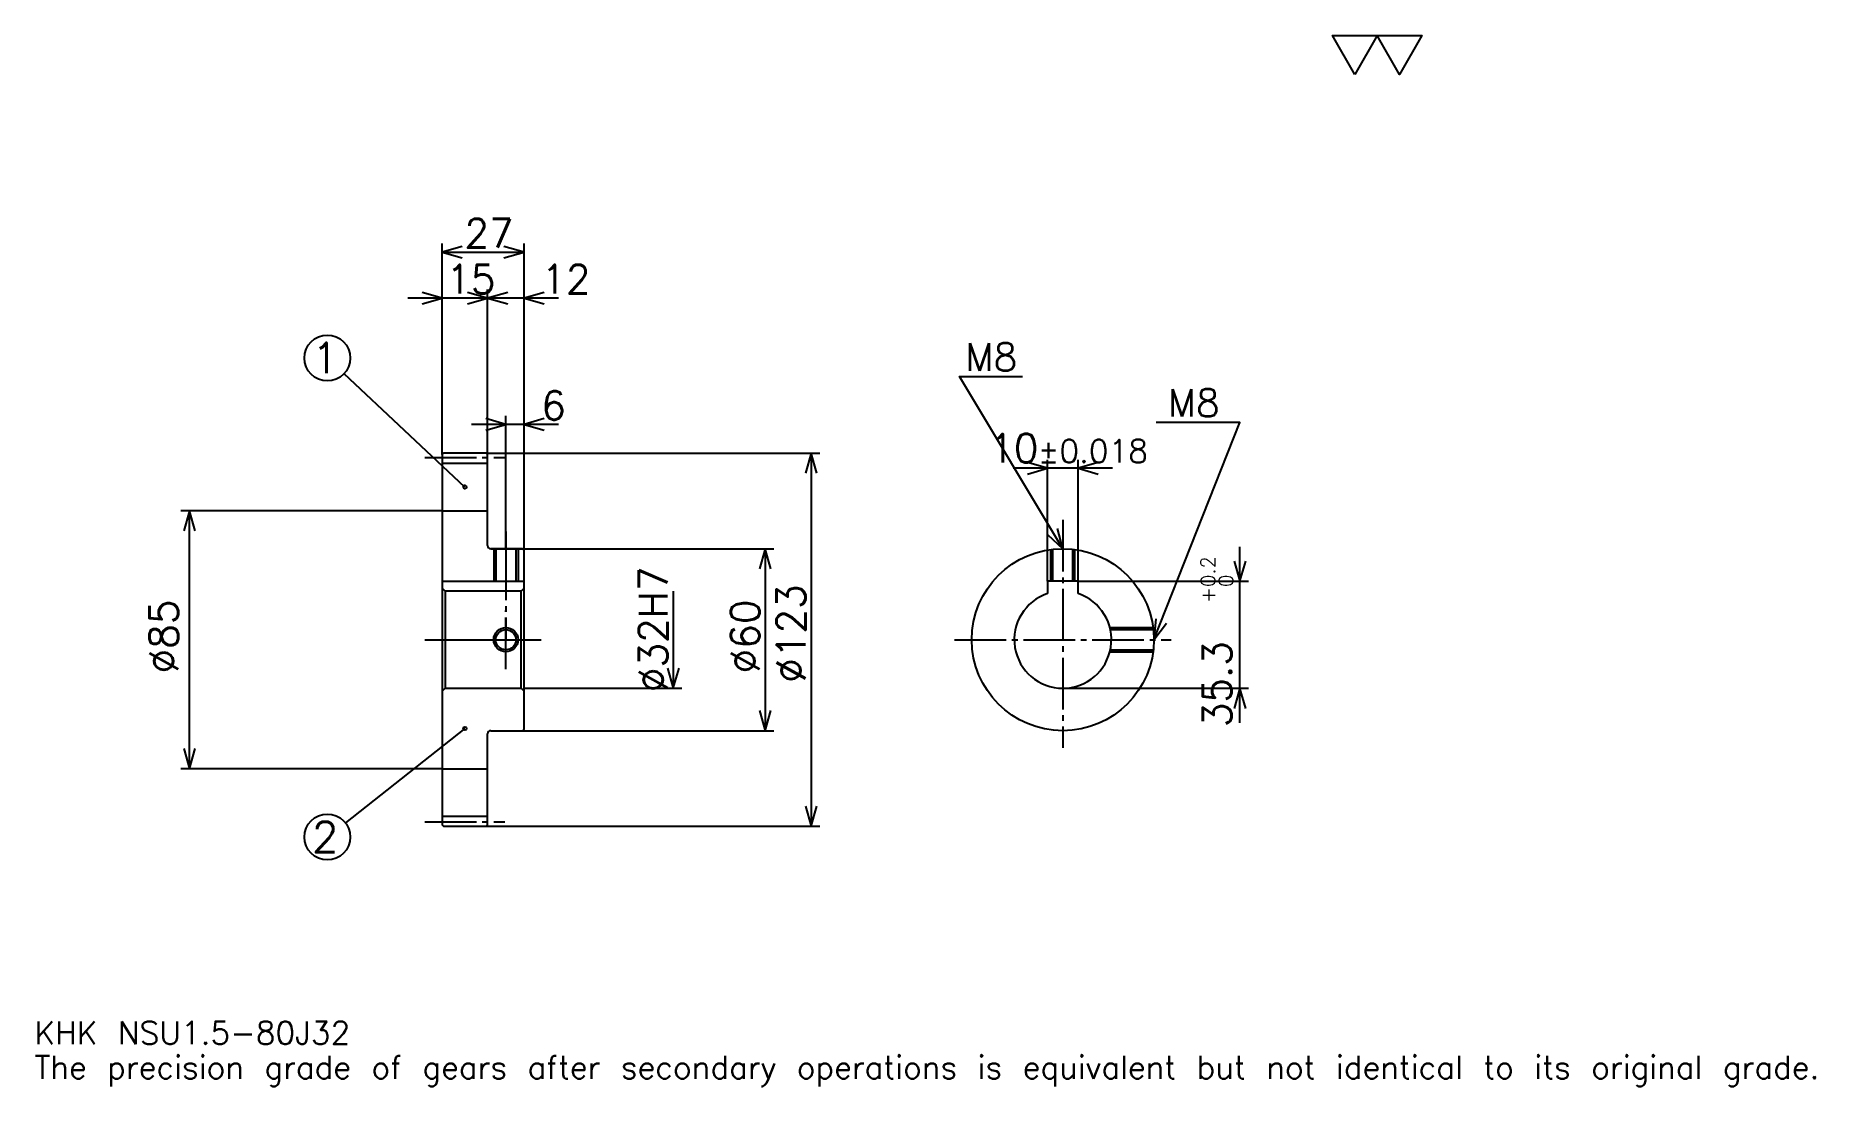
# Model space of a CAD drawing. Extents: x 19 to 606, y 7 to 353.
import ezdxf

# ---------------------------------------------------------------- set-up
doc = ezdxf.new("R2010")
doc.units = 0
doc.linetypes.add('DASHDOT', pattern=[22.695651, 17.021739, -1.891304, 1.891304, -1.891304])
doc.layers.get('0').update_dxf_attribs({"linetype": 'CONTINUOUS'})
doc.layers.add('DASHDOT', color=6, linetype='DASHDOT')
doc.styles.add('KANJI', font='TXT', dxfattribs={"bigfont": 'BIGFONT'})

msp = doc.modelspace()

# ---------------------------------------------------------------- linework, layer by layer
at = {"color": 5}
for p, q in [((153.195663, 215.641312), (153.195663, 284.67392)), ((153.195663, 281.836975), (180.195663, 281.836975)), ((180.195663, 215.641312), (180.195663, 284.67392)), ((179.543488, 266.706543), (141.847839, 266.706543)), ((191.543488, 266.706543), (156.847839, 266.706543)), ((168.195663, 215.641312), (168.195663, 269.543488)), ((160.695663, 204.453812), (120.887444, 241.791916)), ((191.543488, 225.097839), (162.847839, 225.097839)), ((174.195663, 215.641312), (174.195663, 227.934784)), ((153.195663, 215.141312), (153.195663, 215.641312)), ((167.695663, 215.641312), (180.195663, 215.641312)), ((168.195663, 215.141312), (168.195663, 215.641312)), ((174.195663, 184.141312), (174.195663, 215.641312)), ((174.195663, 184.141312), (174.195663, 215.641312)), ((180.195663, 215.641312), (277.597839, 215.641312)), ((180.195663, 183.641312), (180.195663, 215.641312)), ((274.760864, 215.641312), (274.760864, 92.641312)), ((352.717407, 173.441315), (352.717407, 213.456528)), ((362.717407, 173.441315), (362.717407, 213.456528)), ((374.065247, 210.619568), (341.369568, 210.619568)), ((153.195663, 196.641312), (67.141312, 196.641312)), ((69.978271, 111.641312), (69.978271, 196.641312)), ((169.195663, 184.141312), (180.195663, 184.141312)), ((180.195663, 184.141312), (262.467407, 184.141312)), ((259.630432, 184.141312), (259.630432, 124.141312)), ((416.086975, 126.793488), (416.086975, 184.789139)), ((229.369568, 170.141312), (229.369568, 138.141312)), ((362.717407, 173.441315), (418.923889, 173.441315)), ((180.195663, 138.141312), (232.206543, 138.141312)), ((357.717407, 138.141312), (418.923889, 138.141312)), ((160.695663, 124.891312), (121.307877, 93.802353)), ((169.195663, 124.141312), (180.195663, 124.141312)), ((180.195663, 124.141312), (262.467407, 124.141312)), ((153.195663, 111.641312), (67.141312, 111.641312)), ((167.695663, 92.641312), (180.195663, 92.641312)), ((180.195663, 92.641312), (277.597839, 92.641312))]:
    msp.add_line(p, q, dxfattribs=at)
at = {"color": 4}
for p, q in [((153.195663, 212.266312), (168.195663, 212.266312)), ((153.195663, 196.641312), (168.195663, 196.641312)), ((153.195663, 173.441315), (180.195663, 173.441315)), ((154.195663, 170.141312), (154.195663, 138.141312)), ((179.195663, 170.141312), (180.195663, 171.141312)), ((179.195663, 138.141312), (180.195663, 137.141312)), ((153.195663, 111.641312), (168.195663, 111.641312)), ((153.195663, 96.016312), (168.195663, 96.016312))]:
    msp.add_line(p, q, dxfattribs=at)
at = {"color": 7}
msp.add_lwpolyline([(453.913055, 340.434784), (446.536957, 353.220001), (476.041321, 353.220001), (468.665222, 340.434784), (461.289154, 353.220001), (453.913055, 340.434784)], dxfattribs=at)
at = {"color": 5}
for points in [[(159.815231, 283.728271), (153.195663, 281.836975), (159.815231, 279.945679)], [(173.576096, 279.945679), (180.195663, 281.836975), (173.576096, 283.728271)], [(146.576096, 264.815216), (153.195663, 266.706543), (146.576096, 268.597839)], [(161.576096, 264.815216), (168.195663, 266.706543), (161.576096, 268.597839)], [(174.815231, 268.597839), (168.195663, 266.706543), (174.815231, 264.815216)], [(186.815231, 268.597839), (180.195663, 266.706543), (186.815231, 264.815216)], [(357.717407, 184.141312), (323.67392, 240.880432), (344.478271, 240.880432)], [(167.576096, 223.206528), (174.195663, 225.097839), (167.576096, 226.989136)], [(186.815231, 226.989136), (180.195663, 225.097839), (186.815231, 223.206528)], [(387.717407, 154.141312), (416.086975, 225.75), (388.473907, 225.75)], [(276.652191, 209.021744), (274.760864, 215.641312), (272.869568, 209.021744)], [(346.097839, 208.728271), (352.717407, 210.619568), (346.097839, 212.51088)], [(369.336975, 212.51088), (362.717407, 210.619568), (369.336975, 208.728271)], [(71.869576, 190.021744), (69.978271, 196.641312), (68.086967, 190.021744)], [(352.68988, 188.844482), (357.717407, 184.141312), (355.933441, 190.790619)], [(261.521759, 177.521744), (259.630432, 184.141312), (257.739136, 177.521744)], [(414.195679, 180.060883), (416.086975, 173.441315), (417.978271, 180.060883)], [(388.397217, 160.992111), (387.717407, 154.141312), (391.913879, 159.598892)], [(227.478271, 144.76088), (229.369568, 138.141312), (231.26088, 144.76088)], [(417.978271, 131.521744), (416.086975, 138.141312), (414.195679, 131.521744)], [(257.739136, 130.76088), (259.630432, 124.141312), (261.521759, 130.76088)], [(68.086967, 118.26088), (69.978271, 111.641312), (71.869576, 118.26088)], [(272.869568, 99.26088), (274.760864, 92.641312), (276.652191, 99.26088)]]:
    msp.add_lwpolyline(points, dxfattribs=at)
at = {"color": 4}
for points in [[(168.195663, 185.141312), (168.195663, 215.141312), (167.695663, 215.641312), (153.695663, 215.641312), (153.195663, 215.141312), (153.195663, 137.141312)], [(169.195663, 124.141312), (179.695663, 124.141312), (180.195663, 124.641312), (180.195663, 183.641312), (179.695663, 184.141312), (169.195663, 184.141312)], [(170.195663, 184.141312), (170.195663, 173.441315)], [(170.870667, 184.141312), (170.870667, 173.441315)], [(177.52066, 184.141312), (177.52066, 173.441315)], [(178.195663, 184.141312), (178.195663, 173.441315)], [(353.717407, 173.441315), (353.717407, 183.873444)], [(354.392395, 173.441315), (354.392395, 183.956482)], [(361.042419, 173.441315), (361.042419, 183.956482)], [(361.717407, 173.441315), (361.717407, 183.873444)], [(153.195663, 137.141312), (154.195663, 138.141312), (179.195663, 138.141312), (179.195663, 170.141312), (154.195663, 170.141312), (153.195663, 171.141312)], [(362.717407, 169.339996), (362.717407, 173.441315), (352.717407, 173.441315), (352.717407, 169.339996)], [(373.209351, 158.141312), (387.449524, 158.141312)], [(373.368103, 157.466309), (387.532593, 157.466309)], [(373.209351, 150.141312), (387.449524, 150.141312)], [(373.368103, 150.816315), (387.532593, 150.816315)], [(153.195663, 137.141312), (153.195663, 93.141312), (153.695663, 92.641312), (167.695663, 92.641312), (168.195663, 93.141312), (168.195663, 123.141312)]]:
    msp.add_lwpolyline(points, dxfattribs=at)
at = {"color": 5}
for centre, radius in [((115.369576, 246.967407), 7.565217), ((160.695663, 204.453812), 0.567391), ((160.695663, 124.891312), 0.567391), ((115.369576, 89.115227), 7.565217)]:
    msp.add_circle(centre, radius, dxfattribs=at)
at = {"color": 4}
for centre, radius in [((357.717407, 154.141312), 30), ((174.195663, 154.141312), 3.325)]:
    msp.add_circle(centre, radius, dxfattribs=at)
at = {"color": 7}
msp.add_circle((174.195663, 154.141312), 4, dxfattribs=at)
at = {"color": 4}
for centre, radius, start, end in [((169.195663, 185.141312), 1, 180, 270), ((357.717407, 154.141312), 16, 108.209957329, 71.790042671), ((169.195663, 123.141312), 1, 90, 180)]:
    msp.add_arc(centre, radius, start, end, dxfattribs=at)
at = {"layer": 'DASHDOT', "color": 7}
for p, q in [((147.521744, 214.141312), (173.869583, 214.141312)), ((357.717407, 193.597839), (357.717407, 118.4674)), ((174.195663, 184.141312), (174.195663, 154.141312)), ((147.521744, 154.141312), (185.869568, 154.141312)), ((322.043488, 154.141312), (393.391296, 154.141312)), ((147.521744, 94.141312), (173.869583, 94.141312))]:
    msp.add_line(p, q, dxfattribs=at)
for points in [[(174.195663, 189.815216), (174.195663, 167.767395)], [(174.195663, 144.467392), (174.195663, 163.815231)], [(164.521744, 154.141312), (183.869568, 154.141312)]]:
    msp.add_lwpolyline(points, dxfattribs=at)

# ---------------------------------------------------------------- texts
at = {"color": 7, "style": 'KANJI'}
for s, height, p in [('27', 9.456522, (160.54892, 283.350006)), ('15', 9.456522, (154.54892, 268.219574)), ('12', 9.456522, (185.869568, 268.219574)), ('1', 10.086957, (110.326096, 241.92392)), ('M8', 9.078261, (325.565247, 242.771744)), ('6', 9.456522, (185.869568, 226.61087)), ('M8', 9.078261, (392.256531, 227.641312)), ('10', 9.456522, (333.468994, 212.51088)), ('%%p0.018', 7.565217, (349.449371, 212.51088)), ('2', 10.086957, (110.326096, 84.071747)), ('KHK NSU1.5-80J32', 7.565217, (18.913044, 20.804348)), ('The precision grade of gears after secondary operations is equivalent but not identical to its original grade.', 7.565217, (18.913044, 9.456522))]:
    msp.add_text(s, height=height, dxfattribs=at).set_placement(p)
for s, height, p in [('%%c32H7', 9.456522, (227.478271, 136.883163)), ('0.2', 4.728261, (407.954346, 171.524597)), ('%%c123', 9.456522, (272.869568, 139.956528)), ('+', 4.728261, (407.954346, 166.228943)), ('0', 4.728261, (413.817383, 171.524597)), ('%%c85', 9.456522, (66.195663, 143.029892)), ('%%c60', 9.456522, (257.739136, 143.029907)), ('35.3', 9.456522, (413.25, 125.297379))]:
    msp.add_text(s, height=height, rotation=90, dxfattribs=at).set_placement(p)

doc.saveas('drawing.dxf')
